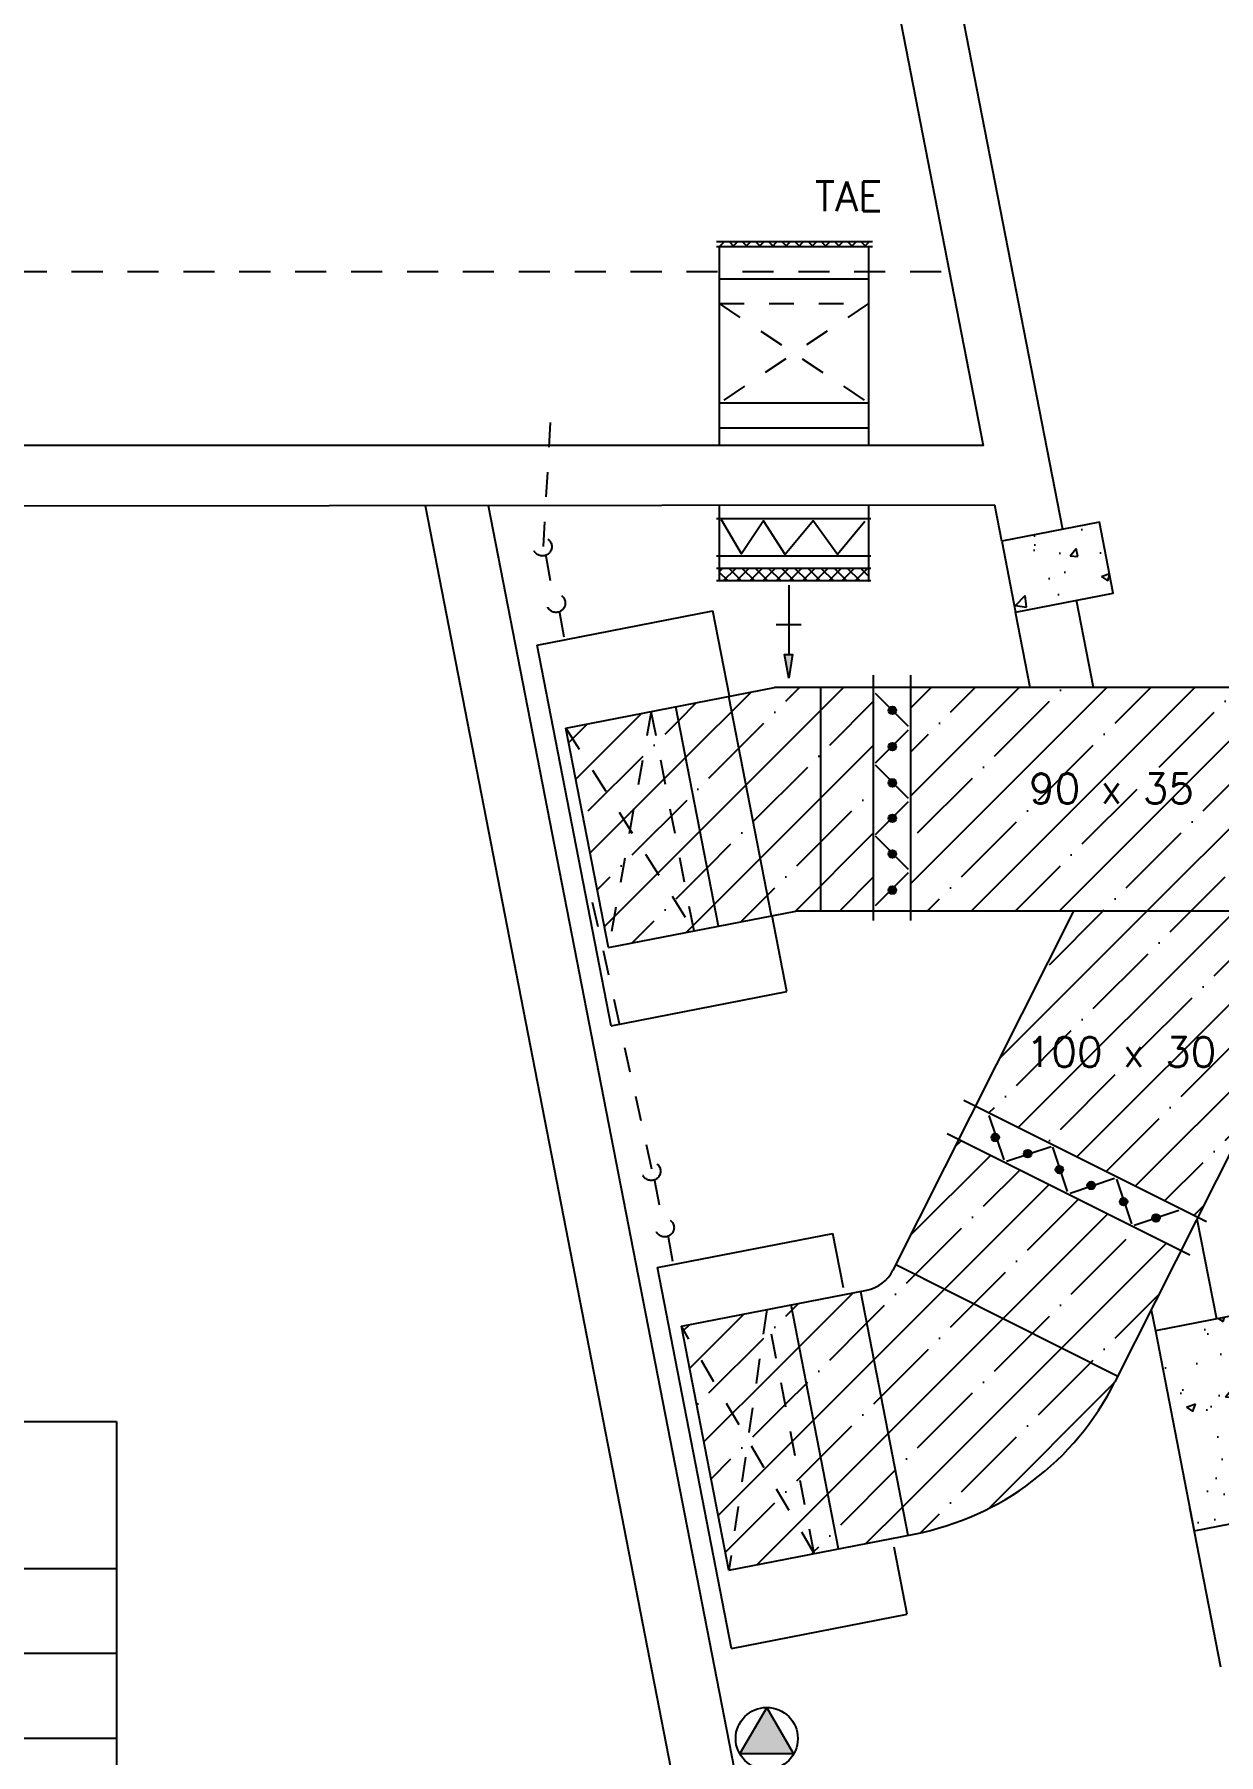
# Model space of a CAD drawing. Extents: x 372.3 to 443.5, y -41.5 to 0.6.
# Drawn here: x 407.44 to 412.2, y -30.96 to -24.04 of the extents above; entities that cross this region are included whole.
import ezdxf

# ---------------------------------------------------------------- set-up
doc = ezdxf.new("R2010")
doc.units = 0
doc.header["$MEASUREMENT"] = 0
for name, pattern in [('DASHDOT', [1, 0.5, -0.25, 0, -0.25]), ('HIDDEN', [0.375, 0.25, -0.125]), ('HIDDEN2', [0.1875, 0.125, -0.0625])]:
    doc.linetypes.add(name, pattern=pattern)
for name, color, linetype in [('A1ALV50', 13, 'CONTINUOUS'), ('A1ALV70', 145, 'CONTINUOUS'), ('A1PROJ20', 3, 'HIDDEN2'), ('A2HACHU', 11, 'CONTINUOUS'), ('AC-DUTOS', 14, 'CONTINUOUS'), ('AC-DUTOSMANTIDOS', 252, 'CONTINUOUS'), ('AC-EQUIP', 3, 'CONTINUOUS'), ('AC-TEXTO', 7, 'CONTINUOUS'), ('AC-TUBOS', 6, 'DASHDOT')]:
    doc.layers.add(name, color=color, linetype=linetype)
doc.styles.add('ROMANS', font='ROMANS.SHX')
pattern_1 = [(50, (387.43742, -23.28168), (0.35863, -0.031376), [0.0375, -0.4125]), (355, (387.43742, -23.28168), (-0.0693757, 0.376096), [0.03, -0.33]), (100.4514, (387.4673, -23.2843), (0.2892547, 0.34472), [0.03187, -0.350571]), (46.1842, (387.4374, -23.1817), (0.5336205, -0.0827595), [0.05625, -0.61875]), (96.6356, (387.4819, -23.1886), (0.467331, 0.487059), [0.047805, -0.525856]), (351.1842, (387.4374, -23.1817), (0.467331, 0.487059), [0.045, -0.495]), (21, (387.48742, -23.20668), (0.2984535, -0.2013094), [0.0375, -0.4125]), (326, (387.48742, -23.20668), (0.1216577, 0.362575), [0.03, -0.33]), (71.4514, (387.5123, -23.22346), (0.4201113, 0.1612652), [0.03187, -0.350571]), (37.5, (387.43742, -23.28168), (0.0060799, 0.1664469), [0, -0.326, 0, -0.335, 0, -0.33125]), (7.5, (387.43742, -23.28168), (0.1315348, 0.1972059), [0, -0.191, 0, -0.3185, 0, -0.12625]), (327.5, (387.32592, -23.28168), (0.2669112, -0.01127744), [0, -0.125, 0, -0.39, 0, -0.5175]), (317.5, (387.27592, -23.28168), (0.291593, 0.0500525), [0, -0.1625, 0, -0.259, 0, -0.3675])]
pattern_2 = [(45, (43.55946, 56.62904), (-0.1767767, 0.1767767), []), (45, (43.73624, 56.62904), (-0.1767767, 0.1767767), [0.3125, -0.0625, 0, -0.0625])]

msp = doc.modelspace()

# ---------------------------------------------------------------- hatches: boundary and pattern name
at = {"layer": 'A2HACHU'}
h = msp.add_hatch(dxfattribs=at)
h.set_pattern_fill('AR-CONC,_O', color=256, scale=0.05, double=1)
h.set_pattern_definition(pattern_1)
h.paths.add_polyline_path([(411.3288, -26.0776), (411.3842, -26.3622), (411.7769, -26.2858), (411.7215, -26.0012)])
h = msp.add_hatch(dxfattribs=at)
h.set_pattern_fill('AR-CONC,_O', color=256, scale=0.05, double=1)
h.set_pattern_definition(pattern_1)
h.paths.add_polyline_path([(412.1036, -30.0594), (412.4962, -29.983), (412.3396, -29.1781), (411.947, -29.2545)])
at = {"layer": 'AC-DUTOS', "ltscale": 0.2}
h = msp.add_hatch(dxfattribs=at)
h.set_pattern_fill('ANSI37', color=8, scale=0.3, angle=-90, style=0)
h.set_pattern_definition([(315, (369.121508, 24.457986), (0.026516504, 0.026516504), []), (45, (369.121508, 24.457986), (-0.026516504, 0.026516504), [])])
h.paths.add_polyline_path([(410.196, -24.8729), (410.196, -24.8929), (410.796, -24.8929), (410.796, -24.8729)])
h = msp.add_hatch(dxfattribs=at)
h.set_pattern_fill('ANSI37', color=8, scale=0.3, angle=270, style=0)
h.set_pattern_definition([(315, (369.117515, 28.714937), (0.026516504, 0.026516504), []), (45, (369.117515, 28.714937), (-0.026516504, 0.026516504), [])])
h.paths.add_polyline_path([(410.192, -26.1873), (410.192, -26.2373), (410.792, -26.2373), (410.792, -26.1873)])
h = msp.add_hatch(color=8, dxfattribs=at)
h.paths.add_polyline_path([(410.8775, -26.7472), (410.8995, -26.7692, 0.198747), (410.904, -26.7582, 0.668404)])
h.paths.add_polyline_path([(410.8775, -26.7472, 0.19875), (410.873, -26.7582, 0.668408), (410.8995, -26.7692)])
h = msp.add_hatch(color=8, dxfattribs=at)
h.paths.add_polyline_path([(410.8775, -26.8929), (410.8995, -26.9149, 0.198747), (410.904, -26.9039, 0.668404)])
h.paths.add_polyline_path([(410.8775, -26.8929, 0.19875), (410.873, -26.9039, 0.668408), (410.8995, -26.9149)])
h = msp.add_hatch(color=8, dxfattribs=at)
h.paths.add_polyline_path([(410.8775, -27.0389), (410.8995, -27.0608, 0.198747), (410.904, -27.0498, 0.668404)])
h.paths.add_polyline_path([(410.8775, -27.0389, 0.19875), (410.873, -27.0498, 0.668408), (410.8995, -27.0608)])
h = msp.add_hatch(color=8, dxfattribs=at)
h.paths.add_polyline_path([(410.8775, -27.1817), (410.8995, -27.2037, 0.198747), (410.904, -27.1927, 0.668404)])
h.paths.add_polyline_path([(410.8775, -27.1817, 0.19875), (410.873, -27.1927, 0.668408), (410.8995, -27.2037)])
h = msp.add_hatch(color=8, dxfattribs=at)
h.paths.add_polyline_path([(410.8775, -27.3246), (410.8995, -27.3465, 0.198747), (410.904, -27.3356, 0.668404)])
h.paths.add_polyline_path([(410.8775, -27.3246, 0.19875), (410.873, -27.3356, 0.668408), (410.8995, -27.3465)])
h = msp.add_hatch(color=8, dxfattribs=at)
h.paths.add_polyline_path([(410.8775, -27.4705), (410.8995, -27.4925, 0.198747), (410.904, -27.4815, 0.668404)])
h.paths.add_polyline_path([(410.8775, -27.4705, 0.19875), (410.873, -27.4815, 0.668408), (410.8995, -27.4925)])
h = msp.add_hatch(color=8, dxfattribs=at)
h.paths.add_polyline_path([(411.3172, -28.472), (411.2878, -28.4818, 0.198747), (411.2955, -28.4908, 0.668404)])
h.paths.add_polyline_path([(411.3172, -28.472, 0.19875), (411.3094, -28.463, 0.668408), (411.2878, -28.4818)])
h = msp.add_hatch(color=8, dxfattribs=at)
h.paths.add_polyline_path([(411.4477, -28.5373), (411.4183, -28.5471, 0.198747), (411.4261, -28.5561, 0.668404)])
h.paths.add_polyline_path([(411.4477, -28.5373, 0.19875), (411.44, -28.5283, 0.668408), (411.4183, -28.5471)])
h = msp.add_hatch(color=8, dxfattribs=at)
h.paths.add_polyline_path([(411.5755, -28.6012), (411.546, -28.6111, 0.198747), (411.5538, -28.62, 0.668404)])
h.paths.add_polyline_path([(411.5755, -28.6012, 0.19875), (411.5677, -28.5923, 0.668408), (411.546, -28.6111)])
h = msp.add_hatch(color=8, dxfattribs=at)
h.paths.add_polyline_path([(411.7032, -28.6652), (411.6738, -28.675, 0.198747), (411.6815, -28.684, 0.668404)])
h.paths.add_polyline_path([(411.7032, -28.6652, 0.19875), (411.6955, -28.6562, 0.668408), (411.6738, -28.675)])
h = msp.add_hatch(color=8, dxfattribs=at)
h.paths.add_polyline_path([(411.8338, -28.7305), (411.8043, -28.7404, 0.198747), (411.8121, -28.7493, 0.668404)])
h.paths.add_polyline_path([(411.8338, -28.7305, 0.19875), (411.826, -28.7216, 0.668408), (411.8043, -28.7404)])
h = msp.add_hatch(color=8, dxfattribs=at)
h.paths.add_polyline_path([(411.9648, -28.8007, 0.080643), (411.964, -28.7958), (411.9346, -28.8056, 0.850746)])
h.paths.add_polyline_path([(411.964, -28.7958, 0.85075), (411.9338, -28.8007, 0.080645), (411.9346, -28.8056)])
at = {"layer": 'AC-DUTOSMANTIDOS'}
h = msp.add_hatch(dxfattribs=at)
h.set_pattern_fill('ANSI35', color=256, style=0)
h.set_pattern_definition(pattern_2)
h.paths.add_polyline_path([(410.2303, -26.7016), (410.0165, -26.7433), (410.1884, -27.6267), (410.4022, -27.5851)])
h.paths.add_polyline_path([(410.6004, -26.666), (410.4136, -26.666), (410.2303, -26.7016), (410.4022, -27.5851), (410.5004, -27.566), (410.6004, -27.566)])
h.paths.add_polyline_path([(410.8118, -26.666), (410.6004, -26.666), (410.6004, -27.566), (410.8118, -27.566)])
h.paths.add_polyline_path([(414.0652, -26.666), (410.9618, -26.666), (410.9618, -27.566), (414.0652, -27.566)])
h.paths.add_polyline_path([(414.6652, -26.516), (414.0652, -26.666), (414.0652, -27.566), (414.6652, -27.716)])
h.paths.add_polyline_path([(415.0652, -26.516), (414.6652, -26.516), (414.6652, -27.716), (415.0652, -27.716)])
h.paths.add_polyline_path([(418.3369, -26.516), (415.0652, -26.516), (415.0652, -27.316), (415.1152, -27.316), (418.3369, -27.316)])
h.paths.add_polyline_path([(415.1152, -27.316), (415.0652, -27.316), (415.0652, -27.716, -0.414214), (415.1652, -27.816), (415.5652, -27.816), (415.5652, -27.766, 0.414214)])
h.paths.add_polyline_path([(418.9369, -26.516), (418.3369, -26.516), (418.3369, -27.316), (418.9369, -27.566)])
h.paths.add_polyline_path([(419.3369, -26.516), (418.9369, -26.516), (418.9369, -27.566), (419.3369, -27.566)])
h.paths.add_polyline_path([(417.3021, -25.9109), (417.2429, -25.7986), (417.3021, -25.6626), (417.237, -25.574), (417.2725, -25.4439), (417.2015, -25.3493), (417.2015, -25.2074), (417.1068, -25.1424), (417.0831, -25.0242), (416.9707, -25.0005), (416.8996, -24.9119), (416.7398, -24.9473), (416.6451, -24.8764), (416.5327, -24.9237), (416.4345, -24.9237), (416.4345, -25.1737), (416.5831, -25.1737), (416.6099, -25.1624), (416.6819, -25.2163), (416.7305, -25.2055), (416.7687, -25.2136), (416.9515, -25.339), (416.9515, -25.4327), (416.9991, -25.4961), (416.964, -25.6246), (417.0155, -25.6947), (416.9658, -25.8089), (417.0257, -25.9226), (416.9694, -26.0553), (417.0286, -26.2272), (416.9642, -26.3383), (417.0166, -26.4954), (417.0166, -26.516), (417.2666, -26.516), (417.2666, -26.4547), (417.237, -26.3661), (417.3021, -26.2538), (417.237, -26.0646)])
h.paths.add_polyline_path([(416.4345, -24.8651), (416.0645, -24.8651), (416.0645, -25.2351), (416.4345, -25.2351)])
h.paths.add_polyline_path([(421.4358, -25.88), (421.3619, -25.7325), (421.4255, -25.5602), (421.3618, -25.433), (421.3806, -25.368), (421.3806, -25.2351), (421.1306, -25.2351), (421.1306, -25.3326), (421.0944, -25.4575), (421.1534, -25.5753), (421.0899, -25.7475), (421.158, -25.8835), (421.0899, -26.0285), (421.158, -26.1962), (421.0854, -26.3775), (421.1353, -26.4636), (421.1353, -26.516), (421.3853, -26.516), (421.3853, -26.3011), (421.4275, -26.1956), (421.3627, -26.0358)])
h.paths.add_polyline_path([(421.4345, -24.8651), (421.0645, -24.8651), (421.0645, -25.2351), (421.4345, -25.2351)])
h.paths.add_polyline_path([(419.3869, -27.166), (419.3369, -27.166), (419.3369, -27.566, -0.414214), (419.4369, -27.666), (419.8369, -27.666), (419.8369, -27.616, 0.414214)])
h.paths.add_polyline_path([(419.8369, -27.666), (419.4369, -27.666), (419.4369, -30.3545), (419.8369, -30.3545)])
h.paths.add_polyline_path([(421.0645, -29.8866), (421.0215, -29.8866), (420.9609, -29.8607), (420.8917, -29.8952), (420.811, -29.8607), (420.7245, -29.8952), (420.6293, -29.8607), (420.5572, -29.8952), (420.4765, -29.8607), (420.3987, -29.8981), (420.3006, -29.8607), (420.2285, -29.901), (420.1449, -29.8607), (420.0613, -29.901), (419.9863, -29.8607), (419.8883, -29.8866), (419.8369, -29.8866), (419.8369, -30.1366), (419.9208, -30.1366), (419.9548, -30.1276), (420.0551, -30.1815), (420.2252, -30.0995), (420.41, -30.1701), (420.5558, -30.1), (420.7287, -30.1628), (420.8853, -30.1002), (420.9702, -30.1366), (421.0645, -30.1366)])
h.paths.add_polyline_path([(421.4345, -29.825), (421.0645, -29.825), (421.0645, -30.195), (421.4345, -30.195)])
h.paths.add_polyline_path([(419.8369, -30.3545), (419.4369, -30.3545), (419.5119, -30.7545), (419.7619, -30.7545)])
h.paths.add_polyline_path([(415.5652, -27.816), (415.1652, -27.816), (415.1652, -30.3545), (415.5652, -30.3545)])
h.paths.add_polyline_path([(416.0645, -29.8712), (416.0465, -29.8704), (416.0293, -29.8674), (416.0189, -29.8653), (416.0086, -29.8632), (415.9985, -29.8614), (415.9884, -29.8602), (415.9782, -29.8599), (415.9679, -29.8607), (415.9575, -29.8624), (415.9469, -29.8646), (415.9363, -29.8671), (415.9187, -29.8712), (415.8985, -29.874), (415.8789, -29.873), (415.8622, -29.8696), (415.8518, -29.8672), (415.8414, -29.8648), (415.8312, -29.8627), (415.821, -29.8612), (415.8108, -29.8606), (415.8008, -29.8612), (415.7908, -29.8627), (415.7808, -29.8648), (415.771, -29.8672), (415.7548, -29.8712), (415.7373, -29.874), (415.7206, -29.873), (415.7063, -29.8696), (415.6974, -29.8671), (415.6883, -29.8646), (415.679, -29.8624), (415.6695, -29.8607), (415.6596, -29.8599), (415.6492, -29.8602), (415.6385, -29.8614), (415.6273, -29.8632), (415.6158, -29.8653), (415.5959, -29.8688), (415.5787, -29.8706), (415.5652, -29.8711), (415.5652, -30.1211), (415.5908, -30.1222), (415.6137, -30.1251), (415.6345, -30.1293), (415.6534, -30.1342), (415.6707, -30.1394), (415.6866, -30.1443), (415.7015, -30.1483), (415.7155, -30.151), (415.7289, -30.152), (415.7418, -30.1515), (415.7542, -30.1499), (415.7662, -30.1476), (415.7778, -30.145), (415.7963, -30.1408), (415.8153, -30.1388), (415.8341, -30.1406), (415.8527, -30.1437), (415.8637, -30.1454), (415.8753, -30.1465), (415.8875, -30.1469), (415.9004, -30.146), (415.9144, -30.1438), (415.9295, -30.1404), (415.9462, -30.1363), (415.9647, -30.132), (415.9853, -30.1279), (416.0083, -30.1244), (416.034, -30.122), (416.0645, -30.1211)])
h.paths.add_polyline_path([(416.4345, -29.825), (416.0645, -29.825), (416.0645, -30.195), (416.4345, -30.195)])
h.paths.add_polyline_path([(415.1652, -29.6375), (415.1347, -29.6384), (415.1045, -29.6408), (415.0751, -29.6441), (415.0467, -29.6479), (415.0193, -29.6515), (414.993, -29.6546), (414.9678, -29.6566), (414.9437, -29.6571), (414.9207, -29.6555), (414.8988, -29.6524), (414.8778, -29.6483), (414.8575, -29.6436), (414.8377, -29.6389), (414.8185, -29.6349), (414.7995, -29.6319), (414.7806, -29.6305), (414.7618, -29.6311), (414.7428, -29.6334), (414.7236, -29.6367), (414.704, -29.6406), (414.6839, -29.6446), (414.6631, -29.6481), (414.6416, -29.6506), (414.6191, -29.6515), (414.5957, -29.6506), (414.5715, -29.6481), (414.5468, -29.6445), (414.5218, -29.6404), (414.4968, -29.6362), (414.4721, -29.6325), (414.4479, -29.6298), (414.4245, -29.6285), (414.402, -29.629), (414.3806, -29.6311), (414.36, -29.6341), (414.3404, -29.6376), (414.3216, -29.6412), (414.3037, -29.6444), (414.2865, -29.6467), (414.2699, -29.6475), (414.254, -29.6467), (414.2386, -29.6444), (414.2232, -29.6412), (414.2077, -29.6375), (414.1919, -29.6338), (414.1754, -29.6306), (414.158, -29.6284), (414.1395, -29.6275), (414.1197, -29.6284), (414.0988, -29.6306), (414.0772, -29.6338), (414.055, -29.6374), (414.055, -29.6374), (414.0333, -29.641), (414.0117, -29.644), (413.9908, -29.646), (413.9709, -29.6465), (413.9524, -29.6453), (413.935, -29.6425), (413.9185, -29.6388), (413.9026, -29.6346), (413.887, -29.6305), (413.8715, -29.6269), (413.8582, -29.6248), (413.8536, -29.6275), (413.8516, -29.6242), (413.8395, -29.6235), (413.8226, -29.6244), (413.8051, -29.6269), (413.7873, -29.6305), (413.7693, -29.6345), (413.7512, -29.6386), (413.7334, -29.6421), (413.7159, -29.6446), (413.699, -29.6455), (413.6828, -29.6446), (413.6603, -29.641), (413.6602, -29.6404), (413.6519, -29.6385), (413.6368, -29.6344), (413.6218, -29.6302), (413.6065, -29.6265), (413.5908, -29.6238), (413.5746, -29.6225), (413.5577, -29.623), (413.5403, -29.625), (413.5225, -29.6281), (413.5046, -29.6316), (413.4869, -29.6352), (413.4694, -29.6384), (413.4524, -29.6407), (413.4288, -29.6419), (413.4061, -29.6384), (413.3917, -29.6351), (413.3775, -29.6314), (413.363, -29.6276), (413.3481, -29.6242), (413.3325, -29.6217), (413.3158, -29.6205), (413.2978, -29.6209), (413.2783, -29.6227), (413.2571, -29.6254), (413.234, -29.6286), (413.2089, -29.6319), (413.1814, -29.6347), (413.1516, -29.6367), (413.1206, -29.6375), (413.1206, -29.8875), (413.1621, -29.8872), (413.1967, -29.8865), (413.2241, -29.8857), (413.2457, -29.8849), (413.2627, -29.8845), (413.2833, -29.8848), (413.3035, -29.8888), (413.3225, -29.8957), (413.335, -29.9007), (413.3482, -29.9057), (413.3621, -29.9104), (413.3767, -29.9144), (413.392, -29.9172), (413.4081, -29.9185), (413.425, -29.9179), (413.4425, -29.9159), (413.4604, -29.9128), (413.4786, -29.9093), (413.4968, -29.9058), (413.5149, -29.9029), (413.5327, -29.9009), (413.5499, -29.9005), (413.5665, -29.902), (413.5826, -29.9049), (413.5983, -29.9088), (413.6138, -29.9132), (413.6293, -29.9176), (413.645, -29.9214), (413.661, -29.9241), (413.6775, -29.9253), (413.6946, -29.9245), (413.7123, -29.9221), (413.7301, -29.9186), (413.7481, -29.9145), (413.7659, -29.9103), (413.7853, -29.9061), (413.7853, -29.9062), (413.8003, -29.9037), (413.8237, -29.9016), (413.8463, -29.9044), (413.8614, -29.9074, -0.000018), (413.8613, -29.9074), (413.875, -29.9105), (413.8897, -29.9139), (413.9052, -29.9168), (413.9217, -29.9188), (413.9395, -29.9194), (413.9487, -29.9188), (413.9511, -29.9184), (414.1274, -29.8841), (414.1304, -29.8998), (414.1499, -29.9026), (414.1677, -29.9063), (414.1851, -29.9104), (414.2022, -29.9144), (414.2195, -29.9178), (414.2371, -29.9201), (414.2553, -29.9208), (414.2745, -29.9195), (414.2945, -29.9166), (414.3154, -29.9126), (414.3371, -29.908), (414.3596, -29.9035), (414.3829, -29.8995), (414.4069, -29.8967), (414.4316, -29.8954), (414.4569, -29.8962), (414.4826, -29.8986), (414.5084, -29.9021), (414.5342, -29.9063), (414.5595, -29.9106), (414.5842, -29.9145), (414.608, -29.9174), (414.6307, -29.919), (414.652, -29.9187), (414.672, -29.917), (414.691, -29.9143), (414.7091, -29.9111), (414.7265, -29.9078), (414.7434, -29.905), (414.76, -29.9031), (414.7764, -29.9026), (414.7928, -29.9038), (414.8096, -29.9064), (414.8272, -29.9098), (414.8458, -29.9135), (414.8658, -29.9169), (414.8876, -29.9196), (414.9115, -29.921), (414.9379, -29.9206), (414.9669, -29.918), (414.9977, -29.9138), (415.0294, -29.9084), (415.0609, -29.9026), (415.0913, -29.8969), (415.1196, -29.8921), (415.1448, -29.8888), (415.1652, -29.8876)])
h.paths.add_polyline_path([(413.1206, -29.572), (412.7506, -29.572), (412.7506, -29.942), (413.1206, -29.942)])
h.paths.add_polyline_path([(415.5652, -30.3545), (415.1652, -30.3545), (415.2402, -30.7545), (415.4902, -30.7545)])
h.paths.add_polyline_path([(411.4257, -27.1627), (412.2457, -27.1627), (412.2457, -26.9827), (411.4257, -26.9827)], flags=24)
h.paths.add_polyline_path([(414.94, -27.6044), (414.94, -26.6872), (414.76, -26.6872), (414.76, -27.6044)], flags=24)
h.paths.add_polyline_path([(416.2946, -26.9892), (417.1146, -26.9892), (417.1146, -26.8092), (416.2946, -26.8092)], flags=24)
h.paths.add_polyline_path([(419.7119, -29.5811), (419.7119, -28.7611), (419.5319, -28.7611), (419.5319, -29.5811)], flags=24)
h.paths.add_polyline_path([(415.4402, -29.5811), (415.4402, -28.7611), (415.2602, -28.7611), (415.2602, -29.5811)], flags=24)
h = msp.add_hatch(dxfattribs=at)
h.set_pattern_fill('ANSI35', color=256, style=0)
h.set_pattern_definition(pattern_2)
h.paths.add_polyline_path([(409.9183, -26.7624), (409.5748, -26.8292), (409.8325, -27.2375)])
h.paths.add_polyline_path([(409.5748, -26.8292), (409.7466, -27.7126), (409.8325, -27.2375)])
h.paths.add_polyline_path([(409.8325, -27.2375), (409.7466, -27.7126), (410.0902, -27.6458)])
h.paths.add_polyline_path([(409.9183, -26.7624), (409.8325, -27.2375), (410.0902, -27.6458)])
h.paths.add_polyline_path([(410.0165, -26.7433), (409.9183, -26.7624), (410.0902, -27.6458), (410.1884, -27.6267)])
h = msp.add_hatch(dxfattribs=at)
h.set_pattern_fill('ANSI35', color=256, style=0)
h.set_pattern_definition(pattern_2)
h.paths.add_polyline_path([(412.7367, -27.566), (411.6175, -27.566), (411.2229, -28.3512), (412.1171, -28.7989)])
h.paths.add_polyline_path([(412.0497, -28.9329), (411.1555, -28.4852), (410.9028, -28.988), (411.7963, -29.4371)])
h.paths.add_polyline_path([(410.9028, -28.988), (410.8909, -29.0116, -0.232271), (410.7856, -29.0915), (410.7597, -29.0965), (410.9507, -30.0781), (410.9766, -30.0731, 0.232271), (411.7844, -29.4607), (411.7963, -29.4371)])
h.paths.add_polyline_path([(411.4302, -28.2231), (412.3474, -28.2231), (412.3474, -28.0431), (411.4302, -28.0431)], flags=24)
h = msp.add_hatch(dxfattribs=at)
h.set_pattern_fill('ANSI35', color=256, style=0)
h.set_pattern_definition(pattern_2)
h.paths.add_polyline_path([(410.7597, -29.0965), (410.4813, -29.1507), (410.6723, -30.1323), (410.9507, -30.0781)])
h.paths.add_polyline_path([(410.4813, -29.1507), (410.3831, -29.1698), (410.5741, -30.1514), (410.6723, -30.1323)])
h.paths.add_polyline_path([(410.3831, -29.1698), (410.0396, -29.2366), (410.093, -29.3281), (410.3679, -29.2746)])
h.paths.add_polyline_path([(410.3679, -29.2746), (410.093, -29.3281), (410.3069, -29.694)])
h.paths.add_polyline_path([(410.4022, -29.2679), (410.3679, -29.2746), (410.3069, -29.694), (410.5741, -30.1514)])
h.paths.add_polyline_path([(410.093, -29.3281), (410.0587, -29.3348), (410.2306, -30.2182), (410.3069, -29.694)])
h.paths.add_polyline_path([(410.3069, -29.694), (410.2306, -30.2182), (410.5741, -30.1514)])
at = {"layer": 'AC-TEXTO', "ltscale": 0.2}
msp.add_hatch(color=256, dxfattribs=at).paths.add_polyline_path([(410.4711, -26.6286), (410.4866, -26.5327), (410.4549, -26.5327)])
at = {"layer": 'AC-TEXTO', "linetype": 'CONTINUOUS'}
msp.add_hatch(color=256, dxfattribs=at).paths.add_polyline_path([(410.2744, -30.9563), (410.4904, -30.9563), (410.3829, -30.7708)])

# ---------------------------------------------------------------- linework, layer by layer
at = {"layer": 'A1ALV50', "ltscale": 0.2}
for p, q in [((411.5742, -26.0298), (411.129, -23.7417)), ((411.3007, -25.9328), (391.6203, -25.9487)), ((411.7911, -40.234), (409.0088, -25.9343)), ((411.5164, -37.5132), (409.2635, -25.9345)), ((411.3288, -26.0776), (411.3007, -25.9328)), ((411.4433, -26.666), (411.3842, -26.3622)), ((411.698, -26.666), (411.6296, -26.3145)), ((412.1141, -28.8047), (412.1924, -29.2067)), ((411.9305, -29.17), (411.947, -29.2545)), ((412.2105, -30.6089), (412.0856, -29.9668))]:
    msp.add_line(p, q, dxfattribs=at)
msp.add_lwpolyline([(410.9676, -23.1917), (410.6548, -23.1917), (410.6548, -23.4917), (410.8257, -23.4917), (411.2538, -25.6917), (391.6101, -25.6917)], dxfattribs=at)
at = {"layer": 'A1ALV70'}
for points in [[(411.3288, -26.0776), (411.3842, -26.3622), (411.7769, -26.2858), (411.7215, -26.0012)], [(411.947, -29.2545), (412.1036, -30.0594), (412.4962, -29.983), (412.3396, -29.1781)]]:
    msp.add_lwpolyline(points, close=True, dxfattribs=at)
at = {"layer": 'A1PROJ20'}
msp.add_line((391.6101, -24.9917), (411.1176, -24.9917), dxfattribs=at)
at = {"layer": 'AC-DUTOS', "color": 8, "ltscale": 0.2}
for p, q in [((410.808, -24.8729), (410.1812, -24.8729)), ((410.808, -24.8929), (410.1812, -24.8929)), ((410.8018, -25.9873), (410.18, -25.9873)), ((410.8018, -26.1373), (410.18, -26.1373)), ((410.8018, -26.1873), (410.18, -26.1873)), ((410.8018, -26.2373), (410.18, -26.2373))]:
    msp.add_line(p, q, dxfattribs=at)
at = {"layer": 'AC-DUTOS', "ltscale": 0.2}
for p, q in [((410.192, -24.8929), (410.192, -25.6917)), ((410.792, -24.8929), (410.792, -25.6917)), ((410.192, -25.0209), (410.792, -25.0209)), ((410.192, -25.5209), (410.792, -25.5209)), ((410.192, -25.6209), (410.792, -25.6209)), ((410.192, -25.9337), (410.192, -26.2373)), ((410.792, -25.9332), (410.792, -26.2373)), ((410.8118, -26.6169), (410.8118, -27.6037)), ((410.9618, -26.6169), (410.9618, -27.6037)), ((410.4022, -27.5851), (410.2303, -26.7016)), ((414.0652, -26.666), (410.4136, -26.666)), ((410.6004, -27.566), (410.6004, -26.666)), ((410.9538, -26.8234), (410.8201, -26.6899)), ((410.8201, -26.9694), (410.9538, -26.8358)), ((410.9538, -27.1122), (410.8201, -26.9787)), ((410.8201, -27.2582), (410.9538, -27.1247)), ((410.9538, -27.398), (410.8201, -27.2644)), ((410.8201, -27.5439), (410.9538, -27.4104)), ((414.0652, -27.566), (410.5004, -27.566)), ((411.6175, -27.566), (410.8909, -29.0116)), ((412.7367, -27.566), (411.7844, -29.4607)), ((412.1532, -28.817), (411.1759, -28.3277)), ((411.2773, -28.3878), (411.3369, -28.5671)), ((412.0858, -28.951), (411.1085, -28.4617)), ((411.348, -28.5727), (411.5272, -28.5129)), ((411.5328, -28.5157), (411.5924, -28.695)), ((411.6035, -28.7006), (411.7827, -28.6408)), ((411.7911, -28.645), (411.8506, -28.8243)), ((411.8617, -28.8299), (412.041, -28.7701)), ((410.9028, -28.988), (411.7963, -29.4371)), ((410.7597, -29.0965), (410.9507, -30.0781))]:
    msp.add_line(p, q, dxfattribs=at)
at = {"layer": 'AC-DUTOS', "color": 8, "linetype": 'HIDDEN', "ltscale": 0.2}
for p, q in [((410.792, -25.1209), (410.192, -25.5209)), ((410.192, -25.1209), (410.792, -25.5209))]:
    msp.add_line(p, q, dxfattribs=at)
at = {"layer": 'AC-DUTOS', "linetype": 'HIDDEN', "ltscale": 0.2}
msp.add_line((410.192, -25.1209), (410.792, -25.1209), dxfattribs=at)
at = {"layer": 'AC-DUTOS', "color": 14, "ltscale": 0.2}
for p, q in [((409.5748, -26.8292), (410.4136, -26.666)), ((410.1884, -27.6267), (410.0165, -26.7433)), ((409.7466, -27.7126), (409.5748, -26.8292)), ((409.7466, -27.7126), (410.5004, -27.566)), ((410.0396, -29.2366), (410.7856, -29.0915)), ((410.6723, -30.1323), (410.4813, -29.1507)), ((410.2306, -30.2182), (410.0396, -29.2366)), ((410.2306, -30.2182), (410.9766, -30.0731))]:
    msp.add_line(p, q, dxfattribs=at)
at = {"layer": 'AC-DUTOS', "color": 252, "linetype": 'HIDDEN', "ltscale": 0.2}
for p, q in [((409.9183, -26.7624), (409.7466, -27.7126)), ((410.0902, -27.6458), (409.9183, -26.7624)), ((409.5748, -26.8292), (410.0902, -27.6458)), ((410.3831, -29.1698), (410.2306, -30.2182)), ((410.5741, -30.1514), (410.3831, -29.1698)), ((410.5741, -30.1514), (410.0396, -29.2366))]:
    msp.add_line(p, q, dxfattribs=at)
at = {"layer": 'AC-DUTOS', "color": 8, "ltscale": 0.2}
msp.add_lwpolyline([(410.7773, -25.9975), (410.6672, -26.1302), (410.5694, -25.9955), (410.4572, -26.1302), (410.3696, -25.9955), (410.2819, -26.1282), (410.2004, -25.9914)], dxfattribs=at)
for centre in [(410.8885, -26.7582), (410.8885, -26.9039), (410.8885, -27.0498), (410.8885, -27.1927), (410.8885, -27.3356), (410.8885, -27.4815), (411.3025, -28.4769), (411.433, -28.5422), (411.5608, -28.6062), (411.6885, -28.6701), (411.819, -28.7355), (411.9493, -28.8007)]:
    msp.add_circle(centre, 0.0155, dxfattribs=at)
at = {"layer": 'AC-DUTOS', "ltscale": 0.2}
for radius in [0.15, 1.15]:
    msp.add_arc((410.7569, -28.9442), radius, 281.01046, 333.3155, dxfattribs=at)
at = {"layer": 'AC-EQUIP', "ltscale": 0.2}
for p, q in [((409.4588, -26.4952), (410.1656, -26.3577)), ((409.757, -28.0275), (410.4637, -27.89)), ((409.9428, -29.0008), (410.6495, -28.8632)), ((410.2409, -30.533), (410.9476, -30.3955))]:
    msp.add_line(p, q, dxfattribs=at)
at = {"layer": 'AC-EQUIP', "color": 3, "ltscale": 0.2}
for p, q in [((410.2324, -26.7012), (410.1656, -26.3577)), ((409.757, -28.0275), (409.4588, -26.4952)), ((410.4637, -27.89), (410.4043, -27.5847)), ((410.6921, -29.082), (410.6495, -28.8632)), ((410.2409, -30.533), (409.9428, -29.0008)), ((410.9476, -30.3955), (410.8951, -30.1257))]:
    msp.add_line(p, q, dxfattribs=at)
at = {"layer": 'AC-TEXTO', "ltscale": 0.2}
msp.add_line((410.5211, -26.414), (410.4204, -26.414), dxfattribs=at)
at = {"layer": 'AC-TEXTO'}
for p, q in [((399.6324, -29.6206), (407.7656, -29.6206)), ((407.7656, -29.6206), (407.7656, -31.2437)), ((399.6324, -30.2114), (407.7656, -30.2114)), ((399.6324, -30.553), (407.7656, -30.553)), ((399.6324, -30.8946), (407.7656, -30.8946))]:
    msp.add_line(p, q, dxfattribs=at)
at = {"layer": 'AC-TEXTO', "ltscale": 0.2}
msp.add_lwpolyline([(410.4711, -26.2546), (410.4711, -26.5327)], dxfattribs=at)
msp.add_lwpolyline([(410.4711, -26.6286), (410.4549, -26.5327), (410.4866, -26.5327), (410.4711, -26.6286)], close=True, dxfattribs=at)
at = {"layer": 'AC-TEXTO', "linetype": 'CONTINUOUS'}
msp.add_lwpolyline([(410.3829, -30.7708), (410.2744, -30.9563), (410.4904, -30.9563), (410.3829, -30.7708)], dxfattribs=at)
at = {"layer": 'AC-TEXTO', "color": 66}
msp.add_circle((410.3829, -30.8958), 0.125, dxfattribs=at)
at = {"layer": 'AC-TUBOS', "ltscale": 0.2}
for points in [[(409.4837, -26.0985), (409.5142, -25.58)], [(409.4938, -26.1366), (409.5142, -26.2484)], [(409.5481, -26.3637), (409.5685, -26.4755)], [(409.9205, -28.6048), (409.6627, -27.4437)], [(409.9314, -28.6498), (409.9518, -28.7617)], [(409.9857, -28.8769), (410.0061, -28.9888)]]:
    msp.add_lwpolyline(points, dxfattribs=at)
for centre in [(409.4802, -26.0993), (409.5345, -26.3264), (409.9179, -28.6126), (409.9722, -28.8396)]:
    msp.add_circle(centre, 0.0374, dxfattribs=at)

# ---------------------------------------------------------------- texts
at = {"layer": 'AC-TEXTO', "style": 'ROMANS'}
for s, p in [('TAE', (410.5761, -24.7493)), ('90 x 35', (411.4386, -27.1327)), ('100 x 30', (411.4259, -28.1931))]:
    msp.add_text(s, height=0.12, dxfattribs=at).set_placement(p)

doc.saveas('drawing.dxf')
